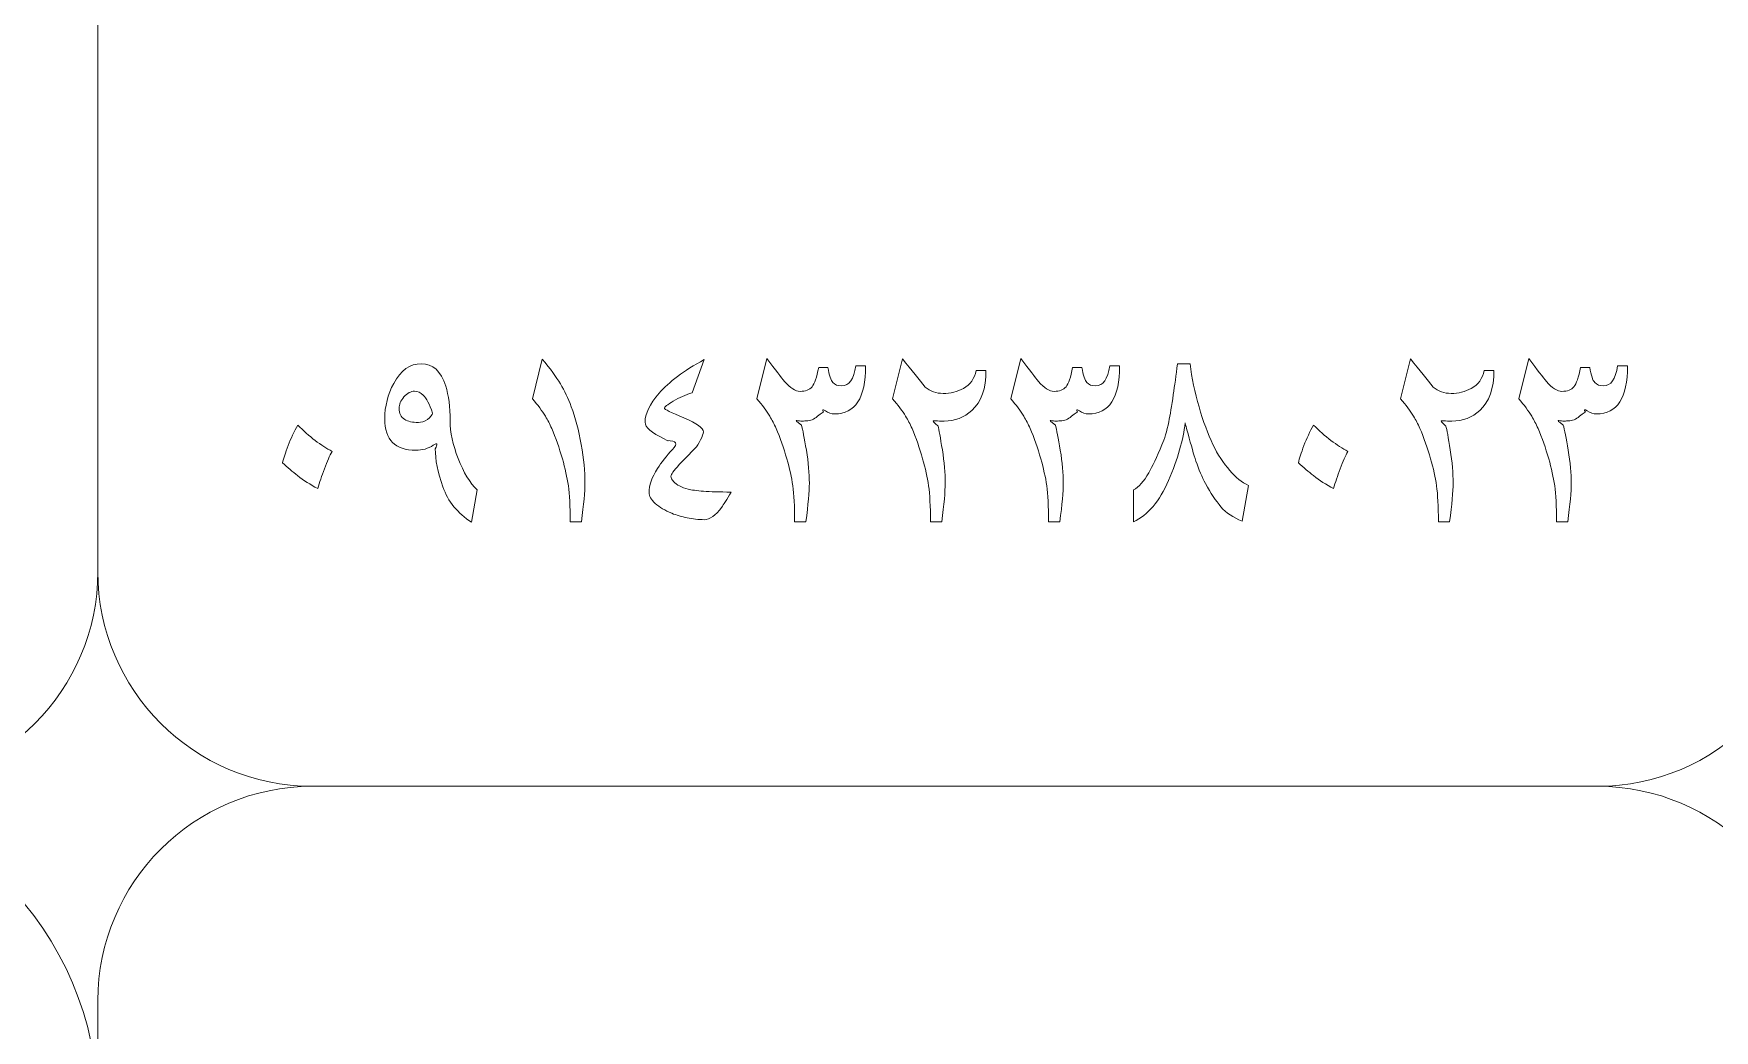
# Model space of a CAD drawing. Header units: millimetres. Extents: x 62 to 462, y 96 to 456.
# Drawn here: x 101.56 to 121.17, y 273.46 to 285.08 of the extents above; entities that cross this region are included whole.
import ezdxf

# ---------------------------------------------------------------- set-up
doc = ezdxf.new("R2010")
doc.units = ezdxf.units.MM
doc.header["$MEASUREMENT"] = 0
doc.layers.add('Layer 1', color=7, linetype='Continuous')

msp = doc.modelspace()

# ---------------------------------------------------------------- linework, layer by layer
at = {"layer": 'Layer 1', "color": 250, "lineweight": 18}
for points in [[(84.8067, 296.3033), (84.8067, 296.3033), (99.8067, 296.3033), (99.8067, 296.3033), (101.1837, 296.3033), (102.3067, 295.1803), (102.3067, 293.8033), (102.3067, 293.8033), (102.3067, 278.8033), (102.3067, 278.8033), (102.3067, 277.4264), (101.1837, 276.3033), (99.8067, 276.3033), (99.8067, 276.3033), (84.8067, 276.3033), (84.8067, 276.3033), (83.4298, 276.3033), (82.3067, 277.4264), (82.3067, 278.8033), (82.3067, 278.8033), (82.3067, 293.8033), (82.3067, 293.8033), (82.3067, 295.1803), (83.4298, 296.3033), (84.8067, 296.3033)], [(104.8067, 296.3033), (104.8067, 296.3033), (119.8067, 296.3033), (119.8067, 296.3033), (121.1837, 296.3033), (122.3067, 295.1803), (122.3067, 293.8033), (122.3067, 293.8033), (122.3067, 278.8033), (122.3067, 278.8033), (122.3067, 277.4264), (121.1837, 276.3033), (119.8067, 276.3033), (119.8067, 276.3033), (104.8067, 276.3033), (104.8067, 276.3033), (103.4298, 276.3033), (102.3067, 277.4264), (102.3067, 278.8033), (102.3067, 278.8033), (102.3067, 293.8033), (102.3067, 293.8033), (102.3067, 295.1803), (103.4298, 296.3033), (104.8067, 296.3033)], [(76.0567, 276.3033), (76.0567, 276.3033), (98.5567, 276.3033), (98.5567, 276.3033), (100.6221, 276.3033), (102.3067, 274.6187), (102.3067, 272.5533), (102.3067, 272.5533), (102.3067, 250.0533), (102.3067, 250.0533), (102.3067, 247.9879), (100.6221, 246.3033), (98.5567, 246.3033), (98.5567, 246.3033), (76.0567, 246.3033), (76.0567, 246.3033), (73.9913, 246.3033), (72.3067, 247.9879), (72.3067, 250.0533), (72.3067, 250.0533), (72.3067, 272.5533), (72.3067, 272.5533), (72.3067, 274.6187), (73.9913, 276.3033), (76.0567, 276.3033)], [(104.8067, 276.3033), (104.8067, 276.3033), (119.8067, 276.3033), (119.8067, 276.3033), (121.1837, 276.3033), (122.3067, 275.1803), (122.3067, 273.8033), (122.3067, 273.8033), (122.3067, 258.8033), (122.3067, 258.8033), (122.3067, 257.4264), (121.1837, 256.3033), (119.8067, 256.3033), (119.8067, 256.3033), (104.8067, 256.3033), (104.8067, 256.3033), (103.4298, 256.3033), (102.3067, 257.4264), (102.3067, 258.8033), (102.3067, 258.8033), (102.3067, 273.8033), (102.3067, 273.8033), (102.3067, 275.1803), (103.4298, 276.3033), (104.8067, 276.3033)]]:
    msp.add_open_spline(points, degree=3, knots=[0, 0, 0, 0, 0.125, 0.125, 0.125, 0.25, 0.25, 0.25, 0.375, 0.375, 0.375, 0.5, 0.5, 0.5, 0.625, 0.625, 0.625, 0.75, 0.75, 0.75, 0.875, 0.875, 0.875, 1, 1, 1, 1], dxfattribs=at)
at = {"layer": 'Layer 1', "color": 250, "lineweight": 9}
for points, knots in [([(106.7322, 279.7595), (106.7322, 279.7595), (106.667, 279.3844), (106.667, 279.3844), (106.5035, 279.4873), (106.3924, 279.6249), (106.3324, 279.7959), (106.2731, 279.967), (106.2431, 280.1151), (106.2431, 280.2404), (106.2754, 280.2997), (106.2678, 280.3139), (106.2207, 280.2815), (106.1602, 280.2427), (106.092, 280.2227), (106.0173, 280.2227), (105.8956, 280.2227), (105.8051, 280.2533), (105.7446, 280.3133), (105.684, 280.3738), (105.654, 280.4655), (105.654, 280.5884), (105.654, 280.736), (105.6893, 280.8747), (105.7593, 281.0034), (105.8427, 281.1557), (105.9497, 281.2321), (106.0797, 281.2321), (106.2149, 281.2321), (106.3101, 281.1457), (106.3654, 280.9723), (106.4001, 280.8629), (106.4171, 280.7271), (106.4171, 280.5637), (106.4171, 280.4344), (106.4483, 280.2886), (106.5112, 280.1263), (106.5735, 279.9646), (106.6476, 279.8424), (106.7322, 279.7595)], [0, 0, 0, 0, 0.0769231, 0.0769231, 0.0769231, 0.1538462, 0.1538462, 0.1538462, 0.2307692, 0.2307692, 0.2307692, 0.3076923, 0.3076923, 0.3076923, 0.3846154, 0.3846154, 0.3846154, 0.4615385, 0.4615385, 0.4615385, 0.5384615, 0.5384615, 0.5384615, 0.6153846, 0.6153846, 0.6153846, 0.6923077, 0.6923077, 0.6923077, 0.7692308, 0.7692308, 0.7692308, 0.8461538, 0.8461538, 0.8461538, 0.9230769, 0.9230769, 0.9230769, 1, 1, 1, 1]), ([(107.9897, 279.8388), (107.9897, 279.7436), (107.9762, 279.5925), (107.9486, 279.3862), (107.9486, 279.3862), (107.8175, 279.3862), (107.8175, 279.3862), (107.8175, 279.5696), (107.8104, 279.7107), (107.7963, 279.8089), (107.7816, 279.907), (107.7587, 280.0123), (107.7264, 280.1246), (107.6911, 280.2486), (107.6493, 280.3668), (107.6023, 280.4779), (107.5794, 280.5296), (107.5547, 280.5766), (107.5282, 280.619), (107.4906, 280.6825), (107.4401, 280.7506), (107.3766, 280.8241), (107.3766, 280.8241), (107.4924, 281.2856), (107.4924, 281.2856), (107.5853, 281.1745), (107.6552, 281.0781), (107.7028, 280.9981), (107.751, 280.9176), (107.7928, 280.8288), (107.8298, 280.7312), (107.8792, 280.6013), (107.918, 280.4538), (107.9468, 280.2892), (107.9756, 280.1246), (107.9897, 279.9746), (107.9897, 279.8388)], [0, 0, 0, 0, 0.0833333, 0.0833333, 0.0833333, 0.1666667, 0.1666667, 0.1666667, 0.25, 0.25, 0.25, 0.3333333, 0.3333333, 0.3333333, 0.4166667, 0.4166667, 0.4166667, 0.5, 0.5, 0.5, 0.5833333, 0.5833333, 0.5833333, 0.6666667, 0.6666667, 0.6666667, 0.75, 0.75, 0.75, 0.8333333, 0.8333333, 0.8333333, 0.9166667, 0.9166667, 0.9166667, 1, 1, 1, 1]), ([(109.6952, 279.7354), (109.6435, 279.646), (109.607, 279.5866), (109.5853, 279.5584), (109.5141, 279.4614), (109.4459, 279.4132), (109.3819, 279.4132), (109.3143, 279.4132), (109.2478, 279.4203), (109.1832, 279.4344), (109.1179, 279.4479), (109.0579, 279.4655), (109.0027, 279.4873), (108.9239, 279.5208), (108.8598, 279.559), (108.811, 279.6031), (108.7622, 279.6466), (108.7375, 279.6883), (108.7375, 279.7289), (108.7375, 279.8124), (108.7705, 279.9059), (108.8357, 280.0093), (108.8828, 280.0828), (108.9415, 280.1569), (109.0115, 280.2315), (109.0779, 280.3003), (109.0574, 280.335), (108.9498, 280.335), (108.9727, 280.3256), (108.9609, 280.3327), (108.9151, 280.3556), (108.7658, 280.4279), (108.6911, 280.4926), (108.6911, 280.5502), (108.6911, 280.6478), (108.7458, 280.7601), (108.8545, 280.8876), (108.9686, 281.0199), (109.1438, 281.151), (109.3801, 281.2803), (109.3801, 281.2803), (109.239, 280.8929), (109.239, 280.8929), (109.1632, 280.87), (109.0903, 280.8377), (109.0209, 280.7959), (108.9515, 280.7536), (108.9168, 280.726), (108.9168, 280.7118), (108.9168, 280.7019), (108.9927, 280.6642), (109.1444, 280.6002), (109.2954, 280.5361), (109.3713, 280.4814), (109.3713, 280.4367), (109.3713, 280.4179), (109.3601, 280.3867), (109.3378, 280.3427), (109.3154, 280.2986), (109.2943, 280.2668), (109.2749, 280.2468), (109.2131, 280.1828), (109.1514, 280.1193), (109.0909, 280.0558), (109.025, 279.9846), (108.9927, 279.9394), (108.9927, 279.92), (108.9927, 279.9006), (109.0033, 279.8788), (109.0256, 279.8559), (109.0609, 279.8183), (109.1167, 279.7895), (109.1926, 279.7701), (109.2325, 279.7595), (109.2931, 279.7512), (109.373, 279.7448), (109.4536, 279.7389), (109.5612, 279.7354), (109.6952, 279.7354)], [0, 0, 0, 0, 0.0384615, 0.0384615, 0.0384615, 0.0769231, 0.0769231, 0.0769231, 0.1153846, 0.1153846, 0.1153846, 0.1538462, 0.1538462, 0.1538462, 0.1923077, 0.1923077, 0.1923077, 0.2307692, 0.2307692, 0.2307692, 0.2692308, 0.2692308, 0.2692308, 0.3076923, 0.3076923, 0.3076923, 0.3461538, 0.3461538, 0.3461538, 0.3846154, 0.3846154, 0.3846154, 0.4230769, 0.4230769, 0.4230769, 0.4615385, 0.4615385, 0.4615385, 0.5, 0.5, 0.5, 0.5384615, 0.5384615, 0.5384615, 0.5769231, 0.5769231, 0.5769231, 0.6153846, 0.6153846, 0.6153846, 0.6538462, 0.6538462, 0.6538462, 0.6923077, 0.6923077, 0.6923077, 0.7307692, 0.7307692, 0.7307692, 0.7692308, 0.7692308, 0.7692308, 0.8076923, 0.8076923, 0.8076923, 0.8461538, 0.8461538, 0.8461538, 0.8846154, 0.8846154, 0.8846154, 0.9230769, 0.9230769, 0.9230769, 0.9615385, 0.9615385, 0.9615385, 1, 1, 1, 1]), ([(110.9856, 280.974), (111.0715, 280.974), (111.1261, 281.0516), (111.1491, 281.2063), (111.1491, 281.2063), (111.2649, 281.2063), (111.2649, 281.2063), (111.2649, 280.833), (111.1438, 280.6466), (110.9028, 280.6466), (110.8651, 280.6466), (110.8293, 280.6584), (110.7952, 280.6819), (110.7617, 280.7054), (110.754, 280.7007), (110.774, 280.6672), (110.7752, 280.673), (110.7523, 280.6572), (110.7046, 280.619), (110.6623, 280.5837), (110.6194, 280.5655), (110.5759, 280.5655), (110.57, 280.5655), (110.563, 280.5655), (110.5541, 280.5649), (110.5453, 280.5643), (110.5353, 280.5637), (110.5242, 280.5637), (110.5036, 280.5637), (110.483, 280.5661), (110.463, 280.5702), (110.443, 280.5743), (110.4601, 280.5566), (110.5153, 280.5173), (110.5306, 280.4649), (110.5494, 280.3668), (110.573, 280.2227), (110.5965, 280.0793), (110.6082, 279.9511), (110.6082, 279.8388), (110.6082, 279.7436), (110.5947, 279.5925), (110.5671, 279.3862), (110.5671, 279.3862), (110.436, 279.3862), (110.436, 279.3862), (110.436, 279.5696), (110.4289, 279.7107), (110.4148, 279.8089), (110.4001, 279.907), (110.3772, 280.0123), (110.3449, 280.1246), (110.3096, 280.2486), (110.2678, 280.3668), (110.2208, 280.4779), (110.1979, 280.5296), (110.1732, 280.5766), (110.1467, 280.619), (110.1091, 280.6825), (110.0586, 280.7506), (109.9951, 280.8241), (109.9951, 280.8241), (110.1126, 281.2927), (110.1126, 281.2927), (110.2126, 281.1592), (110.2814, 281.0699), (110.319, 281.024), (110.3848, 280.9482), (110.4448, 280.91), (110.5001, 280.91), (110.563, 280.91), (110.6094, 280.9282), (110.6394, 280.9635), (110.6682, 280.9981), (110.6941, 281.0734), (110.717, 281.1892), (110.717, 281.1892), (110.824, 281.1892), (110.824, 281.1892), (110.8398, 281.0975), (110.8592, 281.0387), (110.8822, 281.0128), (110.9051, 280.987), (110.9398, 280.974), (110.9856, 280.974)], [0, 0, 0, 0, 0.0357143, 0.0357143, 0.0357143, 0.0714286, 0.0714286, 0.0714286, 0.1071429, 0.1071429, 0.1071429, 0.1428571, 0.1428571, 0.1428571, 0.1785714, 0.1785714, 0.1785714, 0.2142857, 0.2142857, 0.2142857, 0.25, 0.25, 0.25, 0.2857143, 0.2857143, 0.2857143, 0.3214286, 0.3214286, 0.3214286, 0.3571429, 0.3571429, 0.3571429, 0.3928571, 0.3928571, 0.3928571, 0.4285714, 0.4285714, 0.4285714, 0.4642857, 0.4642857, 0.4642857, 0.5, 0.5, 0.5, 0.5357143, 0.5357143, 0.5357143, 0.5714286, 0.5714286, 0.5714286, 0.6071429, 0.6071429, 0.6071429, 0.6428571, 0.6428571, 0.6428571, 0.6785714, 0.6785714, 0.6785714, 0.7142857, 0.7142857, 0.7142857, 0.75, 0.75, 0.75, 0.7857143, 0.7857143, 0.7857143, 0.8214286, 0.8214286, 0.8214286, 0.8571429, 0.8571429, 0.8571429, 0.8928571, 0.8928571, 0.8928571, 0.9285714, 0.9285714, 0.9285714, 0.9642857, 0.9642857, 0.9642857, 1, 1, 1, 1]), ([(112.1691, 280.8859), (112.2555, 280.8859), (112.3337, 280.9059), (112.4048, 280.9447), (112.4865, 280.9893), (112.5365, 281.0593), (112.5547, 281.1545), (112.5547, 281.1545), (112.6688, 281.1545), (112.6688, 281.1545), (112.6688, 280.9435), (112.6141, 280.7877), (112.5048, 280.6877), (112.4154, 280.6054), (112.3067, 280.5637), (112.1797, 280.5637), (112.1797, 280.5637), (112.1538, 280.5637), (112.1538, 280.5637), (112.1168, 280.5637), (112.0868, 280.5649), (112.0633, 280.5672), (112.0398, 280.5696), (112.055, 280.549), (112.1091, 280.5055), (112.1203, 280.4655), (112.1373, 280.3726), (112.1597, 280.2274), (112.182, 280.0822), (112.1932, 279.9523), (112.1932, 279.8388), (112.1932, 279.7436), (112.1797, 279.5925), (112.152, 279.3862), (112.152, 279.3862), (112.0209, 279.3862), (112.0209, 279.3862), (112.0209, 279.5696), (112.0139, 279.7107), (111.9998, 279.8089), (111.9851, 279.907), (111.9622, 280.0123), (111.9298, 280.1246), (111.894, 280.2486), (111.8528, 280.3668), (111.8058, 280.4779), (111.7828, 280.5296), (111.7582, 280.5766), (111.7317, 280.619), (111.6941, 280.6825), (111.6435, 280.7506), (111.58, 280.8241), (111.58, 280.8241), (111.6953, 281.2874), (111.6953, 281.2874), (111.8034, 281.1539), (111.891, 281.0452), (111.9592, 280.9599), (112.0186, 280.9106), (112.0885, 280.8859), (112.1691, 280.8859)], [0, 0, 0, 0, 0.05, 0.05, 0.05, 0.1, 0.1, 0.1, 0.15, 0.15, 0.15, 0.2, 0.2, 0.2, 0.25, 0.25, 0.25, 0.3, 0.3, 0.3, 0.35, 0.35, 0.35, 0.4, 0.4, 0.4, 0.45, 0.45, 0.45, 0.5, 0.5, 0.5, 0.55, 0.55, 0.55, 0.6, 0.6, 0.6, 0.65, 0.65, 0.65, 0.7, 0.7, 0.7, 0.75, 0.75, 0.75, 0.8, 0.8, 0.8, 0.85, 0.85, 0.85, 0.9, 0.9, 0.9, 0.95, 0.95, 0.95, 1, 1, 1, 1]), ([(113.9486, 280.974), (114.0345, 280.974), (114.0891, 281.0516), (114.1121, 281.2063), (114.1121, 281.2063), (114.2279, 281.2063), (114.2279, 281.2063), (114.2279, 280.833), (114.1068, 280.6466), (113.8658, 280.6466), (113.8281, 280.6466), (113.7923, 280.6584), (113.7582, 280.6819), (113.7247, 280.7054), (113.717, 280.7007), (113.737, 280.6672), (113.7382, 280.673), (113.7153, 280.6572), (113.6676, 280.619), (113.6253, 280.5837), (113.5824, 280.5655), (113.5389, 280.5655), (113.533, 280.5655), (113.526, 280.5655), (113.5171, 280.5649), (113.5083, 280.5643), (113.4983, 280.5637), (113.4872, 280.5637), (113.4666, 280.5637), (113.446, 280.5661), (113.426, 280.5702), (113.406, 280.5743), (113.4231, 280.5566), (113.4783, 280.5173), (113.4936, 280.4649), (113.5124, 280.3668), (113.536, 280.2227), (113.5595, 280.0793), (113.5712, 279.9511), (113.5712, 279.8388), (113.5712, 279.7436), (113.5577, 279.5925), (113.5301, 279.3862), (113.5301, 279.3862), (113.399, 279.3862), (113.399, 279.3862), (113.399, 279.5696), (113.3919, 279.7107), (113.3778, 279.8089), (113.3631, 279.907), (113.3402, 280.0123), (113.3079, 280.1246), (113.2726, 280.2486), (113.2308, 280.3668), (113.1838, 280.4779), (113.1609, 280.5296), (113.1362, 280.5766), (113.1097, 280.619), (113.0721, 280.6825), (113.0216, 280.7506), (112.9581, 280.8241), (112.9581, 280.8241), (113.0756, 281.2927), (113.0756, 281.2927), (113.1756, 281.1592), (113.2444, 281.0699), (113.282, 281.024), (113.3478, 280.9482), (113.4078, 280.91), (113.4631, 280.91), (113.526, 280.91), (113.5724, 280.9282), (113.6024, 280.9635), (113.6312, 280.9981), (113.6571, 281.0734), (113.68, 281.1892), (113.68, 281.1892), (113.787, 281.1892), (113.787, 281.1892), (113.8028, 281.0975), (113.8222, 281.0387), (113.8452, 281.0128), (113.8681, 280.987), (113.9028, 280.974), (113.9486, 280.974)], [0, 0, 0, 0, 0.0357143, 0.0357143, 0.0357143, 0.0714286, 0.0714286, 0.0714286, 0.1071429, 0.1071429, 0.1071429, 0.1428571, 0.1428571, 0.1428571, 0.1785714, 0.1785714, 0.1785714, 0.2142857, 0.2142857, 0.2142857, 0.25, 0.25, 0.25, 0.2857143, 0.2857143, 0.2857143, 0.3214286, 0.3214286, 0.3214286, 0.3571429, 0.3571429, 0.3571429, 0.3928571, 0.3928571, 0.3928571, 0.4285714, 0.4285714, 0.4285714, 0.4642857, 0.4642857, 0.4642857, 0.5, 0.5, 0.5, 0.5357143, 0.5357143, 0.5357143, 0.5714286, 0.5714286, 0.5714286, 0.6071429, 0.6071429, 0.6071429, 0.6428571, 0.6428571, 0.6428571, 0.6785714, 0.6785714, 0.6785714, 0.7142857, 0.7142857, 0.7142857, 0.75, 0.75, 0.75, 0.7857143, 0.7857143, 0.7857143, 0.8214286, 0.8214286, 0.8214286, 0.8571429, 0.8571429, 0.8571429, 0.8928571, 0.8928571, 0.8928571, 0.9285714, 0.9285714, 0.9285714, 0.9642857, 0.9642857, 0.9642857, 1, 1, 1, 1]), ([(114.3914, 279.7595), (114.4525, 279.7942), (114.5107, 279.8606), (114.5671, 279.9594), (114.6106, 280.034), (114.6624, 280.1434), (114.7223, 280.2868), (114.7511, 280.3544), (114.7776, 280.4438), (114.8017, 280.5555), (114.8176, 280.6348), (114.8352, 280.7401), (114.8546, 280.8723), (114.8699, 280.9758), (114.8858, 281.0957), (114.9028, 281.2321), (114.9028, 281.2321), (115.0492, 281.2321), (115.0492, 281.2321), (115.0704, 281.0669), (115.105, 280.8988), (115.1544, 280.7283), (115.2038, 280.5578), (115.2579, 280.412), (115.3167, 280.2903), (115.3714, 280.1739), (115.4372, 280.0728), (115.513, 279.987), (115.5806, 279.9076), (115.6541, 279.8494), (115.7335, 279.8112), (115.7335, 279.8112), (115.6577, 279.3962), (115.6577, 279.3962), (115.553, 279.4373), (115.4707, 279.4932), (115.4102, 279.5631), (115.3502, 279.6331), (115.2902, 279.7236), (115.2303, 279.8336), (115.1891, 279.9106), (115.1515, 279.9982), (115.1186, 280.0957), (115.0933, 280.1716), (115.0627, 280.2768), (115.0269, 280.4126), (114.9998, 280.5137), (114.9881, 280.5561), (114.9928, 280.5396), (114.9722, 280.3491), (114.9069, 280.1257), (114.7982, 279.87), (114.6947, 279.6278), (114.5595, 279.4673), (114.3914, 279.3891), (114.3914, 279.3891), (114.3914, 279.7595), (114.3914, 279.7595)], [0, 0, 0, 0, 0.0526316, 0.0526316, 0.0526316, 0.1052632, 0.1052632, 0.1052632, 0.1578947, 0.1578947, 0.1578947, 0.2105263, 0.2105263, 0.2105263, 0.2631579, 0.2631579, 0.2631579, 0.3157895, 0.3157895, 0.3157895, 0.3684211, 0.3684211, 0.3684211, 0.4210526, 0.4210526, 0.4210526, 0.4736842, 0.4736842, 0.4736842, 0.5263158, 0.5263158, 0.5263158, 0.5789474, 0.5789474, 0.5789474, 0.6315789, 0.6315789, 0.6315789, 0.6842105, 0.6842105, 0.6842105, 0.7368421, 0.7368421, 0.7368421, 0.7894737, 0.7894737, 0.7894737, 0.8421053, 0.8421053, 0.8421053, 0.8947368, 0.8947368, 0.8947368, 0.9473684, 0.9473684, 0.9473684, 1, 1, 1, 1]), ([(118.0951, 280.8859), (118.1815, 280.8859), (118.2597, 280.9059), (118.3308, 280.9447), (118.4125, 280.9893), (118.4625, 281.0593), (118.4807, 281.1545), (118.4807, 281.1545), (118.5948, 281.1545), (118.5948, 281.1545), (118.5948, 280.9435), (118.5401, 280.7877), (118.4308, 280.6877), (118.3414, 280.6054), (118.2327, 280.5637), (118.1057, 280.5637), (118.1057, 280.5637), (118.0798, 280.5637), (118.0798, 280.5637), (118.0428, 280.5637), (118.0128, 280.5649), (117.9893, 280.5672), (117.9658, 280.5696), (117.981, 280.549), (118.0351, 280.5055), (118.0463, 280.4655), (118.0633, 280.3726), (118.0857, 280.2274), (118.108, 280.0822), (118.1192, 279.9523), (118.1192, 279.8388), (118.1192, 279.7436), (118.1057, 279.5925), (118.078, 279.3862), (118.078, 279.3862), (117.9469, 279.3862), (117.9469, 279.3862), (117.9469, 279.5696), (117.9399, 279.7107), (117.9258, 279.8089), (117.9111, 279.907), (117.8882, 280.0123), (117.8558, 280.1246), (117.82, 280.2486), (117.7788, 280.3668), (117.7318, 280.4779), (117.7088, 280.5296), (117.6842, 280.5766), (117.6577, 280.619), (117.6201, 280.6825), (117.5695, 280.7506), (117.506, 280.8241), (117.506, 280.8241), (117.6213, 281.2874), (117.6213, 281.2874), (117.7294, 281.1539), (117.817, 281.0452), (117.8852, 280.9599), (117.9446, 280.9106), (118.0145, 280.8859), (118.0951, 280.8859)], [0, 0, 0, 0, 0.05, 0.05, 0.05, 0.1, 0.1, 0.1, 0.15, 0.15, 0.15, 0.2, 0.2, 0.2, 0.25, 0.25, 0.25, 0.3, 0.3, 0.3, 0.35, 0.35, 0.35, 0.4, 0.4, 0.4, 0.45, 0.45, 0.45, 0.5, 0.5, 0.5, 0.55, 0.55, 0.55, 0.6, 0.6, 0.6, 0.65, 0.65, 0.65, 0.7, 0.7, 0.7, 0.75, 0.75, 0.75, 0.8, 0.8, 0.8, 0.85, 0.85, 0.85, 0.9, 0.9, 0.9, 0.95, 0.95, 0.95, 1, 1, 1, 1]), ([(119.8746, 280.974), (119.9605, 280.974), (120.0151, 281.0516), (120.0381, 281.2063), (120.0381, 281.2063), (120.1539, 281.2063), (120.1539, 281.2063), (120.1539, 280.833), (120.0328, 280.6466), (119.7918, 280.6466), (119.7541, 280.6466), (119.7183, 280.6584), (119.6842, 280.6819), (119.6507, 280.7054), (119.643, 280.7007), (119.663, 280.6672), (119.6642, 280.673), (119.6413, 280.6572), (119.5936, 280.619), (119.5513, 280.5837), (119.5084, 280.5655), (119.4649, 280.5655), (119.459, 280.5655), (119.452, 280.5655), (119.4431, 280.5649), (119.4343, 280.5643), (119.4243, 280.5637), (119.4132, 280.5637), (119.3926, 280.5637), (119.372, 280.5661), (119.352, 280.5702), (119.332, 280.5743), (119.3491, 280.5566), (119.4043, 280.5173), (119.4196, 280.4649), (119.4384, 280.3668), (119.462, 280.2227), (119.4855, 280.0793), (119.4972, 279.9511), (119.4972, 279.8388), (119.4972, 279.7436), (119.4837, 279.5925), (119.4561, 279.3862), (119.4561, 279.3862), (119.325, 279.3862), (119.325, 279.3862), (119.325, 279.5696), (119.3179, 279.7107), (119.3038, 279.8089), (119.2891, 279.907), (119.2662, 280.0123), (119.2339, 280.1246), (119.1986, 280.2486), (119.1568, 280.3668), (119.1098, 280.4779), (119.0869, 280.5296), (119.0622, 280.5766), (119.0357, 280.619), (118.9981, 280.6825), (118.9476, 280.7506), (118.8841, 280.8241), (118.8841, 280.8241), (119.0016, 281.2927), (119.0016, 281.2927), (119.1016, 281.1592), (119.1704, 281.0699), (119.208, 281.024), (119.2738, 280.9482), (119.3338, 280.91), (119.3891, 280.91), (119.452, 280.91), (119.4984, 280.9282), (119.5284, 280.9635), (119.5572, 280.9981), (119.5831, 281.0734), (119.606, 281.1892), (119.606, 281.1892), (119.713, 281.1892), (119.713, 281.1892), (119.7288, 281.0975), (119.7482, 281.0387), (119.7712, 281.0128), (119.7941, 280.987), (119.8288, 280.974), (119.8746, 280.974)], [0, 0, 0, 0, 0.0357143, 0.0357143, 0.0357143, 0.0714286, 0.0714286, 0.0714286, 0.1071429, 0.1071429, 0.1071429, 0.1428571, 0.1428571, 0.1428571, 0.1785714, 0.1785714, 0.1785714, 0.2142857, 0.2142857, 0.2142857, 0.25, 0.25, 0.25, 0.2857143, 0.2857143, 0.2857143, 0.3214286, 0.3214286, 0.3214286, 0.3571429, 0.3571429, 0.3571429, 0.3928571, 0.3928571, 0.3928571, 0.4285714, 0.4285714, 0.4285714, 0.4642857, 0.4642857, 0.4642857, 0.5, 0.5, 0.5, 0.5357143, 0.5357143, 0.5357143, 0.5714286, 0.5714286, 0.5714286, 0.6071429, 0.6071429, 0.6071429, 0.6428571, 0.6428571, 0.6428571, 0.6785714, 0.6785714, 0.6785714, 0.7142857, 0.7142857, 0.7142857, 0.75, 0.75, 0.75, 0.7857143, 0.7857143, 0.7857143, 0.8214286, 0.8214286, 0.8214286, 0.8571429, 0.8571429, 0.8571429, 0.8928571, 0.8928571, 0.8928571, 0.9285714, 0.9285714, 0.9285714, 0.9642857, 0.9642857, 0.9642857, 1, 1, 1, 1]), ([(106.2119, 280.6572), (106.1767, 280.7601), (106.1402, 280.8306), (106.1038, 280.8671), (106.0738, 280.897), (106.0397, 280.9117), (106.0021, 280.9117), (105.9574, 280.9117), (105.9156, 280.8894), (105.878, 280.8447), (105.8404, 280.8), (105.821, 280.7559), (105.821, 280.7118), (105.821, 280.6525), (105.8427, 280.6096), (105.8868, 280.5831), (105.9256, 280.559), (105.9791, 280.5467), (106.0467, 280.5467), (106.0814, 280.5467), (106.1161, 280.559), (106.152, 280.5831), (106.1872, 280.6072), (106.2078, 280.6319), (106.2119, 280.6572)], [0, 0, 0, 0, 0.125, 0.125, 0.125, 0.25, 0.25, 0.25, 0.375, 0.375, 0.375, 0.5, 0.5, 0.5, 0.625, 0.625, 0.625, 0.75, 0.75, 0.75, 0.875, 0.875, 0.875, 1, 1, 1, 1]), ([(104.8721, 279.7771), (104.7857, 279.8218), (104.7075, 279.8718), (104.6375, 279.927), (104.5793, 279.9717), (104.5206, 280.0223), (104.4618, 280.0781), (104.4735, 280.1275), (104.4947, 280.1939), (104.5264, 280.2774), (104.5582, 280.3603), (104.5958, 280.4408), (104.6393, 280.5173), (104.7046, 280.4497), (104.7722, 280.3897), (104.8415, 280.3374), (104.9115, 280.285), (104.9768, 280.2427), (105.0391, 280.2092), (105.0114, 280.1598), (104.982, 280.0928), (104.9503, 280.0076), (104.9186, 279.9229), (104.8927, 279.8459), (104.8721, 279.7771)], [0, 0, 0, 0, 0.125, 0.125, 0.125, 0.25, 0.25, 0.25, 0.375, 0.375, 0.375, 0.5, 0.5, 0.5, 0.625, 0.625, 0.625, 0.75, 0.75, 0.75, 0.875, 0.875, 0.875, 1, 1, 1, 1]), ([(116.7241, 279.7771), (116.6377, 279.8218), (116.5595, 279.8718), (116.4895, 279.927), (116.4313, 279.9717), (116.3726, 280.0223), (116.3138, 280.0781), (116.3255, 280.1275), (116.3467, 280.1939), (116.3784, 280.2774), (116.4102, 280.3603), (116.4478, 280.4408), (116.4913, 280.5173), (116.5566, 280.4497), (116.6242, 280.3897), (116.6935, 280.3374), (116.7635, 280.285), (116.8288, 280.2427), (116.8911, 280.2092), (116.8634, 280.1598), (116.834, 280.0928), (116.8023, 280.0076), (116.7706, 279.9229), (116.7447, 279.8459), (116.7241, 279.7771)], [0, 0, 0, 0, 0.125, 0.125, 0.125, 0.25, 0.25, 0.25, 0.375, 0.375, 0.375, 0.5, 0.5, 0.5, 0.625, 0.625, 0.625, 0.75, 0.75, 0.75, 0.875, 0.875, 0.875, 1, 1, 1, 1])]:
    msp.add_open_spline(points, degree=3, knots=knots, dxfattribs=at)

doc.saveas('drawing.dxf')
